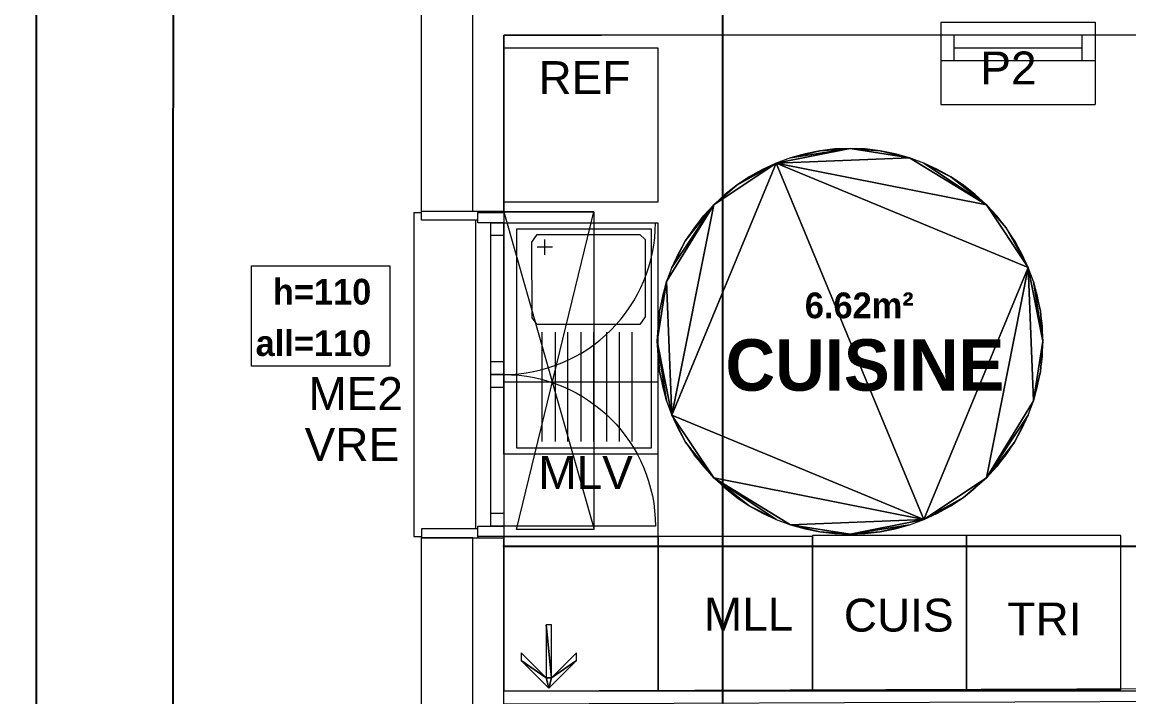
# Model space of a CAD drawing. Header units: metres. Extents: x -12536 to 12621, y -17191 to 9596.
# Drawn here: x -10563.6 to -10133.2, y -1907.6 to -1645.3 of the extents above; entities that cross this region are included whole.
import ezdxf
from ezdxf.enums import TextEntityAlignment as Align
from ezdxf.lldxf.tags import DXFTag

# ---------------------------------------------------------------- set-up
doc = ezdxf.new("R2010")
doc.units = ezdxf.units.M
doc.header["$MEASUREMENT"] = 0
doc.header["$PDMODE"] = 2
doc.header["$PDSIZE"] = 0.25
for name, color, linetype in [('Calque commun', 7, 'Continuous'), ('Cotations', 7, 'Continuous'), ('Layer4', 7, 'Continuous'), ('Layer90', 7, 'Continuous'), ('Textes', 7, 'Continuous')]:
    doc.layers.add(name, color=color, linetype=linetype)
doc.styles.add('Arial', font='arial.ttf', dxfattribs={"height": 0.128})
doc.styles.add('Arial3', font='arial.ttf', dxfattribs={"height": 0.1})
doc.styles.add('Arial5', font='arial.ttf', dxfattribs={"height": 0.1})
doc.styles.add('Century Gothic', font='GOTHICB.TTF', dxfattribs={"height": 0.4})
doc.styles.add('Century Gothic2', font='GOTHICB.TTF', dxfattribs={"height": 0.313})
doc.styles.add('Century Gothic6', font='GOTHIC.TTF', dxfattribs={"height": 0.18})
tags = doc.linetypes.add('HIDDEN', pattern=[0.375, 0.25, -0.125]).pattern_tags.tags
tags[6:7] = [DXFTag(74, 4), DXFTag(75, 0), DXFTag(340, '0'), DXFTag(46, 1.0), DXFTag(50, 0.0), DXFTag(44, 0.0), DXFTag(45, 0.0)]
tags[4:5] = [DXFTag(74, 4), DXFTag(75, 0), DXFTag(340, '0'), DXFTag(46, 1.0), DXFTag(50, 0.0), DXFTag(44, 0.0), DXFTag(45, 0.0)]
tags = doc.linetypes.add('HIDDEN2', pattern=[0.1875, 0.125, -0.0625]).pattern_tags.tags
tags[6:7] = [DXFTag(74, 4), DXFTag(75, 0), DXFTag(340, '0'), DXFTag(46, 1.0), DXFTag(50, 0.0), DXFTag(44, 0.0), DXFTag(45, 0.0)]
tags[4:5] = [DXFTag(74, 4), DXFTag(75, 0), DXFTag(340, '0'), DXFTag(46, 1.0), DXFTag(50, 0.0), DXFTag(44, 0.0), DXFTag(45, 0.0)]
tags = doc.linetypes.add('HIDDENX2', pattern=[0.75, 0.5, -0.25]).pattern_tags.tags
tags[6:7] = [DXFTag(74, 4), DXFTag(75, 0), DXFTag(340, '0'), DXFTag(46, 1.0), DXFTag(50, 0.0), DXFTag(44, 0.0), DXFTag(45, 0.0)]
tags[4:5] = [DXFTag(74, 4), DXFTag(75, 0), DXFTag(340, '0'), DXFTag(46, 1.0), DXFTag(50, 0.0), DXFTag(44, 0.0), DXFTag(45, 0.0)]
doc.dimstyles.new('DIM18', dxfattribs={"dimtxt": 0.1, "dimasz": 0.025, "dimexe": 0.1, "dimexo": 0, "dimgap": 5e-05, "dimtad": 1, "dimzin": 1, "dimdsep": 46, "dimtxsty": 'Arial3', "dimblk": 'ORIGIN', "dimcen": 0.09, "dimdle": 0.1, "dimadec": 0, "dimazin": 0, "dimtfac": 1, "dimtdec": 4, "dimtix": 1, "dimtofl": 0, "dimtmove": 0, "dimatfit": 3, "dimfxl": 0.1, "dimfxlon": 1, "dimfrac": 2, "dimtolj": 1, "dimtzin": 0, "dimarcsym": 2})
doc.dimstyles.new('DIM19', dxfattribs={"dimtxt": 0.1, "dimasz": 0.025, "dimexe": 0.1, "dimexo": 0, "dimgap": 5e-05, "dimtad": 1, "dimzin": 1, "dimdsep": 46, "dimtxsty": 'Arial5', "dimblk": 'ORIGIN', "dimcen": 0.09, "dimdle": 0.1, "dimadec": 0, "dimazin": 0, "dimtfac": 1, "dimtdec": 4, "dimtix": 1, "dimtofl": 0, "dimtmove": 0, "dimatfit": 3, "dimfxl": 0.1, "dimfxlon": 1, "dimfrac": 2, "dimtolj": 1, "dimtzin": 0, "dimarcsym": 2})
doc.dimstyles.new('DIM7', dxfattribs={"dimtxt": 0.18, "dimasz": 0.035, "dimexe": 0.05, "dimexo": 0, "dimgap": 0.05, "dimtad": 1, "dimzin": 1, "dimdsep": 46, "dimtxsty": 'Century Gothic6', "dimblk": 'ORIGIN', "dimcen": 0.09, "dimdle": 0.05, "dimadec": 0, "dimazin": 0, "dimtfac": 1, "dimtdec": 4, "dimtix": 1, "dimtofl": 0, "dimtmove": 0, "dimatfit": 3, "dimfxl": 0.05, "dimfxlon": 1, "dimfrac": 2, "dimtolj": 1, "dimtzin": 0, "dimarcsym": 2})

# ---------------------------------------------------------------- blocks, each defined once
blk = doc.blocks.new('cuis60')
at = {"layer": 'Calque commun', "color": 0, "linetype": 'ByBlock', "lineweight": -2}
mesh = blk.add_polyface(dxfattribs=at)
corners = [(0.6, 0.6), (0, 0.6), (0, 0), (0.6, 0)]
mesh.append_faces([[corners[k] for k in face] for face in [(0, 1, 2, 3)]], dxfattribs={"color": 0})
blk = doc.blocks.new('Block33759')
at = {"layer": 'Calque commun', "color": 7, "linetype": 'Continuous', "lineweight": 20}
for p, q in [((-10.9588, -13.2057), (-10.9588, -11.6607)), ((-10.9588, -16.7407), (-10.9588, -14.4756))]:
    blk.add_line(p, q, dxfattribs=at)
at = {"layer": 'Calque commun', "color": 7, "linetype": 'Continuous', "lineweight": 5}
for p, q in [((-10.7588, -13.2057), (-10.7588, -11.6607)), ((-10.6388, -13.2057), (-10.6388, -12.5207)), ((-10.7588, -16.5407), (-10.7588, -14.4756)), ((-10.6388, -16.4206), (-10.6388, -14.4756))]:
    blk.add_line(p, q, dxfattribs=at)
blk = doc.blocks.new('@PRES_1_$$_1-14')
at = {"layer": 'Calque commun', "color": 5, "linetype": 'Continuous', "lineweight": 5}
for p, q in [((0, 0.32), (0.6, 0.32)), ((0.6, 0.15), (0, 0.15)), ((0.05, 0.05), (0.05, 0.15)), ((0.55, 0.15), (0.55, 0.05)), ((0.05, 0.1), (0.55, 0.1)), ((0.6, 0.05), (0, 0.05)), ((0, 0), (0.6, 0))]:
    blk.add_line(p, q, dxfattribs=at)
blk = doc.blocks.new('@PRES_1_$$_1-15')
at = {"layer": 'Calque commun', "color": 0, "linetype": 'ByBlock', "lineweight": -2}
blk.add_line((0, 0), (0, 0.32), dxfattribs=at)
blk = doc.blocks.new('@PRES_1_$$_1-16')
at = {"layer": 'Calque commun', "color": 0, "linetype": 'ByBlock', "lineweight": -2}
blk.add_line((0, 0), (0, 0.32), dxfattribs=at)
blk = doc.blocks.new('INTER_2D_COMB6')
at = {"layer": 'Layer4', "color": 0, "linetype": 'ByBlock', "lineweight": -2}
blk.add_blockref('@PRES_1_$$_1-14', (0, 0), dxfattribs=at)
at = {"layer": 'Layer4', "color": 7, "linetype": 'Continuous', "lineweight": 5}
blk.add_blockref('@PRES_1_$$_1-15', (0, 0), dxfattribs=at)
at = {"layer": 'Layer4', "color": 7, "linetype": 'Continuous', "lineweight": 5, "extrusion": (0, 0, -1), "xscale": -1, "yscale": -1, "zscale": -1, "rotation": 180}
blk.add_blockref('@PRES_1_$$_1-16', (-0.6, 0), dxfattribs=at)
blk = doc.blocks.new('PLACED_COMB6')
at = {"layer": 'Layer4', "color": 0, "linetype": 'ByBlock', "lineweight": -2}
blk.add_blockref('INTER_2D_COMB6', (0, 0), dxfattribs=at)
blk = doc.blocks.new('_15-2')
at = {"layer": 'Layer90', "color": 6, "linetype": 'Continuous', "lineweight": 5}
for p, q in [((0.9, 0.6), (0, 0.6)), ((0, 0.6), (0, 0)), ((0.9, 0), (0.9, 0.6)), ((0.025, 0.025), (0.025, 0.55)), ((0.025, 0.55), (0.875, 0.55)), ((0.875, 0.55), (0.875, 0.025)), ((0.075, 0.49), (0.045, 0.47)), ((0.37, 0.4888), (0.075, 0.49)), ((0.395, 0.47), (0.37, 0.4888)), ((0.045, 0.47), (0.045, 0.07)), ((0.125, 0.4398), (0.065, 0.44)), ((0.095, 0.4099), (0.095, 0.4699)), ((0.395, 0.07), (0.395, 0.47)), ((0.85, 0.45), (0.425, 0.45)), ((0.425, 0.4), (0.85, 0.4)), ((0.85, 0.35), (0.425, 0.35)), ((0.425, 0.3), (0.85, 0.3)), ((0.85, 0.25), (0.425, 0.25)), ((0.425, 0.2), (0.85, 0.2)), ((0.85, 0.15), (0.425, 0.15)), ((0.85, 0.1), (0.425, 0.1)), ((0.045, 0.07), (0.065, 0.05)), ((0.045, 0.07), (0.065, 0.05)), ((0.065, 0.05), (0.365, 0.05)), ((0.365, 0.05), (0.395, 0.07)), ((0, 0), (0.9, 0)), ((0.875, 0.025), (0.025, 0.025))]:
    blk.add_line(p, q, dxfattribs=at)
blk = doc.blocks.new('_ORIGIN')
at = {"color": 0, "linetype": 'ByBlock', "lineweight": -2}
blk.add_line((0, 0), (-1, 0), dxfattribs=at)
blk.add_circle((0, 0), 0.5, dxfattribs=at)
blk = doc.blocks.new('*D1445')
at = {"layer": 'Calque commun', "color": 0, "linetype": 'ByBlock', "lineweight": -2, "transparency": 16777216}
for p, q in [((-10291.11, -1444.35), (-10291.16, -1444.35)), ((-10291.11, -1444.35), (-10291.11, -1444.38)), ((-10291.11, -1645.31), (-10291.11, -1444.38)), ((-10291.11, -1645.35), (-10291.16, -1645.35))]:
    blk.add_line(p, q, dxfattribs=at)
at = {"layer": 'Calque commun', "color": 0, "linetype": 'Continuous', "lineweight": -2, "transparency": 16777216}
blk.add_line((-10291.11, -1444.31), (-10291.11, -1444.28), dxfattribs=at)
at = {"layer": 'Defpoints', "color": 0, "linetype": 'Continuous', "transparency": 16777216}
for p in [(-10291.11, -1444.35), (-10291.11, -1444.35), (-10291.11, -1645.35)]:
    blk.add_point(p, dxfattribs=at)
at = {"layer": 'Calque commun', "color": 0, "linetype": 'Continuous', "lineweight": -2, "transparency": 16777216, "xscale": 0.03500000014901161, "yscale": 0.03500000014901161, "zscale": 0.03500000014901161, "rotation": 270}
for p in [(-10291.11, -1444.35), (-10291.11, -1645.35)]:
    blk.add_blockref('_ORIGIN', p, dxfattribs=at)
at = {"layer": 'Calque commun', "color": 0, "linetype": 'Continuous', "lineweight": 5, "transparency": 16777216, "insert": (-10291.16, -1544.85), "char_height": 0.18, "attachment_point": 8, "rotation": 90, "line_spacing_factor": 0.773441, "style": 'Century Gothic6'}
blk.add_mtext('\\A1;201.00', dxfattribs=at)
blk = doc.blocks.new('*D1446')
at = {"layer": 'Calque commun', "color": 0, "linetype": 'ByBlock', "lineweight": -2, "transparency": 16777216}
for p, q in [((-10291.11, -1645.35), (-10291.16, -1645.35)), ((-10291.11, -1645.35), (-10291.11, -1645.38)), ((-10291.11, -1650.31), (-10291.11, -1645.38)), ((-10291.11, -1650.35), (-10291.16, -1650.35))]:
    blk.add_line(p, q, dxfattribs=at)
at = {"layer": 'Calque commun', "color": 0, "linetype": 'Continuous', "lineweight": -2, "transparency": 16777216}
blk.add_line((-10291.11, -1645.31), (-10291.11, -1645.28), dxfattribs=at)
at = {"layer": 'Defpoints', "color": 0, "linetype": 'Continuous', "transparency": 16777216}
for p in [(-10291.11, -1645.35), (-10291.11, -1645.35), (-10291.11, -1650.35)]:
    blk.add_point(p, dxfattribs=at)
at = {"layer": 'Calque commun', "color": 0, "linetype": 'Continuous', "lineweight": -2, "transparency": 16777216, "xscale": 0.03500000014901161, "yscale": 0.03500000014901161, "zscale": 0.03500000014901161, "rotation": 270}
for p in [(-10291.11, -1645.35), (-10291.11, -1650.35)]:
    blk.add_blockref('_ORIGIN', p, dxfattribs=at)
at = {"layer": 'Calque commun', "color": 0, "linetype": 'Continuous', "lineweight": 5, "transparency": 16777216, "insert": (-10291.16, -1647.85), "char_height": 0.18, "attachment_point": 8, "rotation": 90, "line_spacing_factor": 0.773441, "style": 'Century Gothic6'}
blk.add_mtext('\\A1;5.00', dxfattribs=at)
blk = doc.blocks.new('*D1447')
at = {"layer": 'Calque commun', "color": 0, "linetype": 'ByBlock', "lineweight": -2, "transparency": 16777216}
for p, q in [((-10291.11, -1650.35), (-10291.16, -1650.35)), ((-10291.11, -1650.35), (-10291.11, -1650.38)), ((-10291.11, -1904.98), (-10291.11, -1650.38)), ((-10291.11, -1905.02), (-10291.16, -1905.02))]:
    blk.add_line(p, q, dxfattribs=at)
at = {"layer": 'Calque commun', "color": 0, "linetype": 'Continuous', "lineweight": -2, "transparency": 16777216}
blk.add_line((-10291.11, -1650.31), (-10291.11, -1650.28), dxfattribs=at)
at = {"layer": 'Defpoints', "color": 0, "linetype": 'Continuous', "transparency": 16777216}
for p in [(-10291.11, -1650.35), (-10291.11, -1650.35), (-10291.11, -1905.02)]:
    blk.add_point(p, dxfattribs=at)
at = {"layer": 'Calque commun', "color": 0, "linetype": 'Continuous', "lineweight": -2, "transparency": 16777216, "xscale": 0.03500000014901161, "yscale": 0.03500000014901161, "zscale": 0.03500000014901161, "rotation": 270}
for p in [(-10291.11, -1650.35), (-10291.11, -1905.02)]:
    blk.add_blockref('_ORIGIN', p, dxfattribs=at)
at = {"layer": 'Calque commun', "color": 0, "linetype": 'Continuous', "lineweight": 5, "transparency": 16777216, "insert": (-10291.16, -1777.68), "char_height": 0.18, "attachment_point": 8, "rotation": 90, "line_spacing_factor": 0.773441, "style": 'Century Gothic6'}
blk.add_mtext('\\A1;254.67', dxfattribs=at)
blk = doc.blocks.new('*D1448')
at = {"layer": 'Calque commun', "color": 0, "linetype": 'ByBlock', "lineweight": -2, "transparency": 16777216}
for p, q in [((-10291.11, -1905.02), (-10291.16, -1905.02)), ((-10291.11, -1905.02), (-10291.11, -1905.05)), ((-10291.11, -1909.98), (-10291.11, -1905.05)), ((-10291.11, -1910.02), (-10291.16, -1910.02))]:
    blk.add_line(p, q, dxfattribs=at)
at = {"layer": 'Calque commun', "color": 0, "linetype": 'Continuous', "lineweight": -2, "transparency": 16777216}
blk.add_line((-10291.11, -1904.98), (-10291.11, -1904.95), dxfattribs=at)
at = {"layer": 'Defpoints', "color": 0, "linetype": 'Continuous', "transparency": 16777216}
for p in [(-10291.11, -1905.02), (-10291.11, -1905.02), (-10291.11, -1910.02)]:
    blk.add_point(p, dxfattribs=at)
at = {"layer": 'Calque commun', "color": 0, "linetype": 'Continuous', "lineweight": -2, "transparency": 16777216, "xscale": 0.03500000014901161, "yscale": 0.03500000014901161, "zscale": 0.03500000014901161, "rotation": 270}
for p in [(-10291.11, -1905.02), (-10291.11, -1910.02)]:
    blk.add_blockref('_ORIGIN', p, dxfattribs=at)
at = {"layer": 'Calque commun', "color": 0, "linetype": 'Continuous', "lineweight": 5, "transparency": 16777216, "insert": (-10291.16, -1907.52), "char_height": 0.18, "attachment_point": 8, "rotation": 90, "line_spacing_factor": 0.773441, "style": 'Century Gothic6'}
blk.add_mtext('\\A1;5.00', dxfattribs=at)
blk = doc.blocks.new('*D1454')
at = {"layer": 'Calque commun', "color": 0, "linetype": 'ByBlock', "lineweight": -2, "transparency": 16777216}
for p, q in [((-10376.32, -1849.12), (-10376.32, -1849.02)), ((-10376.28, -1849.07), (-10111.35, -1849.07)), ((-10111.32, -1849.07), (-10111.35, -1849.07)), ((-10111.32, -1849.12), (-10111.32, -1849.02))]:
    blk.add_line(p, q, dxfattribs=at)
at = {"layer": 'Calque commun', "color": 0, "linetype": 'Continuous', "lineweight": -2, "transparency": 16777216}
blk.add_line((-10111.28, -1849.07), (-10111.25, -1849.07), dxfattribs=at)
at = {"layer": 'Defpoints', "color": 0, "linetype": 'Continuous', "transparency": 16777216}
for p in [(-10111.32, -1849.07), (-10111.32, -1859.17), (-10376.32, -1860.17)]:
    blk.add_point(p, dxfattribs=at)
at = {"layer": 'Calque commun', "color": 0, "linetype": 'Continuous', "lineweight": -2, "transparency": 16777216, "xscale": 0.03500000014901161, "yscale": 0.03500000014901161, "zscale": 0.03500000014901161, "rotation": 180}
for p in [(-10376.32, -1849.07), (-10111.32, -1849.07)]:
    blk.add_blockref('_ORIGIN', p, dxfattribs=at)
at = {"layer": 'Calque commun', "color": 0, "linetype": 'Continuous', "lineweight": 5, "transparency": 16777216, "insert": (-10243.82, -1849.02), "char_height": 0.18, "attachment_point": 8, "line_spacing_factor": 0.773441, "style": 'Century Gothic6'}
blk.add_mtext('\\A1;265.00', dxfattribs=at)
blk = doc.blocks.new('*D1463')
at = {"layer": 'Calque commun', "color": 0, "linetype": 'ByBlock', "lineweight": -2, "transparency": 16777216}
for p, q in [((-10504.77, -1842.34), (-10504.87, -1842.34)), ((-10504.82, -1842.34), (-10504.82, -1842.38)), ((-10504.82, -2072.31), (-10504.82, -1842.38)), ((-10504.77, -2072.34), (-10504.87, -2072.34))]:
    blk.add_line(p, q, dxfattribs=at)
at = {"layer": 'Calque commun', "color": 0, "linetype": 'Continuous', "lineweight": -2, "transparency": 16777216}
blk.add_line((-10504.82, -1842.31), (-10504.82, -1842.27), dxfattribs=at)
at = {"layer": 'Defpoints', "color": 0, "linetype": 'Continuous', "transparency": 16777216}
for p in [(-10504.82, -1842.34), (-10433.54, -1842.34), (-10433.54, -2072.34)]:
    blk.add_point(p, dxfattribs=at)
at = {"layer": 'Calque commun', "color": 0, "linetype": 'Continuous', "lineweight": -2, "transparency": 16777216, "xscale": 0.03500000014901161, "yscale": 0.03500000014901161, "zscale": 0.03500000014901161, "rotation": 270}
for p in [(-10504.82, -1842.34), (-10504.82, -2072.34)]:
    blk.add_blockref('_ORIGIN', p, dxfattribs=at)
at = {"layer": 'Calque commun', "color": 0, "linetype": 'Continuous', "lineweight": 5, "transparency": 16777216, "insert": (-10504.87, -1957.34), "char_height": 0.18, "attachment_point": 8, "rotation": 90, "line_spacing_factor": 0.773441, "style": 'Century Gothic6'}
blk.add_mtext('\\A1;230.00', dxfattribs=at)
blk = doc.blocks.new('*D1491')
at = {"layer": 'Calque commun', "color": 0, "linetype": 'ByBlock', "lineweight": -2, "transparency": 16777216}
for p, q in [((-10504.71, -1722.34), (-10504.91, -1722.34)), ((-10504.82, -1842.31), (-10504.81, -1722.36)), ((-10504.81, -1722.34), (-10504.81, -1722.36)), ((-10504.72, -1842.34), (-10504.92, -1842.34))]:
    blk.add_line(p, q, dxfattribs=at)
at = {"layer": 'Calque commun', "color": 0, "linetype": 'Continuous', "lineweight": -2, "transparency": 16777216}
blk.add_line((-10504.81, -1722.31), (-10504.81, -1722.29), dxfattribs=at)
at = {"layer": 'Defpoints', "color": 0, "linetype": 'Continuous', "transparency": 16777216}
for p in [(-10504.81, -1722.34), (-10433.53, -1722.34), (-10433.54, -1842.34)]:
    blk.add_point(p, dxfattribs=at)
at = {"layer": 'Calque commun', "color": 0, "linetype": 'Continuous', "lineweight": -2, "transparency": 16777216, "xscale": 0.02500000037252903, "yscale": 0.02500000037252903, "zscale": 0.02500000037252903, "rotation": 269.9955831506638}
for p in [(-10504.81, -1722.34), (-10504.82, -1842.34)]:
    blk.add_blockref('_ORIGIN', p, dxfattribs=at)
at = {"layer": 'Calque commun', "color": 0, "linetype": 'Continuous', "lineweight": 5, "transparency": 16777216, "insert": (-10504.81, -1782.34), "char_height": 0.1, "attachment_point": 8, "rotation": 89.9956, "line_spacing_factor": 0.773441, "style": 'Arial3'}
blk.add_mtext('\\A1;120.00', dxfattribs=at)
blk = doc.blocks.new('*D1492')
at = {"layer": 'Calque commun', "color": 0, "linetype": 'Continuous', "lineweight": -2, "transparency": 16777216}
blk.add_line((-10504.78, -1562.32), (-10504.78, -1562.3), dxfattribs=at)
at = {"layer": 'Calque commun', "color": 0, "linetype": 'ByBlock', "lineweight": -2, "transparency": 16777216}
for p, q in [((-10504.68, -1562.35), (-10504.88, -1562.35)), ((-10504.81, -1722.32), (-10504.78, -1562.37)), ((-10504.78, -1562.35), (-10504.78, -1562.37)), ((-10504.71, -1722.34), (-10504.91, -1722.34))]:
    blk.add_line(p, q, dxfattribs=at)
at = {"layer": 'Defpoints', "color": 0, "linetype": 'Continuous', "transparency": 16777216}
for p in [(-10504.78, -1562.35), (-10433.5, -1562.36), (-10433.53, -1722.36)]:
    blk.add_point(p, dxfattribs=at)
at = {"layer": 'Calque commun', "color": 0, "linetype": 'Continuous', "lineweight": -2, "transparency": 16777216, "xscale": 0.02500000037252903, "yscale": 0.02500000037252903, "zscale": 0.02500000037252903, "rotation": 269.9900278074122}
for p in [(-10504.78, -1562.35), (-10504.81, -1722.34)]:
    blk.add_blockref('_ORIGIN', p, dxfattribs=at)
at = {"layer": 'Calque commun', "color": 0, "linetype": 'Continuous', "lineweight": 5, "transparency": 16777216, "insert": (-10504.79, -1642.35), "char_height": 0.1, "attachment_point": 8, "rotation": 89.99, "line_spacing_factor": 0.773441, "style": 'Arial5'}
blk.add_mtext('\\A1;160.00', dxfattribs=at)
blk = doc.blocks.new('*D1765')
at = {"layer": 'Calque commun', "color": 0, "linetype": 'ByBlock', "lineweight": -2, "transparency": 16777216}
for p, q in [((-10557.92, -1412.35), (-10558.02, -1412.35)), ((-10557.97, -1412.35), (-10557.97, -1412.38)), ((-10557.97, -2072.31), (-10557.97, -1412.38)), ((-10557.92, -2072.34), (-10558.02, -2072.34))]:
    blk.add_line(p, q, dxfattribs=at)
at = {"layer": 'Calque commun', "color": 0, "linetype": 'Continuous', "lineweight": -2, "transparency": 16777216}
blk.add_line((-10557.97, -1412.31), (-10557.97, -1412.28), dxfattribs=at)
at = {"layer": 'Defpoints', "color": 0, "linetype": 'Continuous', "transparency": 16777216}
for p in [(-10557.97, -1412.35), (-10504.82, -1412.35), (-10504.82, -2072.34)]:
    blk.add_point(p, dxfattribs=at)
at = {"layer": 'Calque commun', "color": 0, "linetype": 'Continuous', "lineweight": -2, "transparency": 16777216, "xscale": 0.03500000014901161, "yscale": 0.03500000014901161, "zscale": 0.03500000014901161, "rotation": 270}
for p in [(-10557.97, -1412.35), (-10557.97, -2072.34)]:
    blk.add_blockref('_ORIGIN', p, dxfattribs=at)
at = {"layer": 'Calque commun', "color": 0, "linetype": 'Continuous', "lineweight": 5, "transparency": 16777216, "insert": (-10558.02, -1742.34), "char_height": 0.18, "attachment_point": 8, "rotation": 90, "line_spacing_factor": 0.773441, "style": 'Century Gothic6'}
blk.add_mtext('\\A1;660.00', dxfattribs=at)
blk = doc.blocks.new('*D1819')
at = {"layer": 'Calque commun', "color": 0, "linetype": 'ByBlock', "lineweight": -2, "transparency": 16777216}
for p, q in [((-9941.67, -1674.18), (-9941.77, -1674.18)), ((-9941.72, -1674.18), (-9941.72, -1674.22)), ((-9941.72, -2040.15), (-9941.72, -1674.22)), ((-9941.77, -2040.18), (-9941.67, -2040.18))]:
    blk.add_line(p, q, dxfattribs=at)
at = {"layer": 'Calque commun', "color": 0, "linetype": 'Continuous', "lineweight": -2, "transparency": 16777216}
blk.add_line((-9941.72, -1674.15), (-9941.72, -1674.11), dxfattribs=at)
at = {"layer": 'Defpoints', "color": 0, "linetype": 'Continuous', "transparency": 16777216}
for p in [(-9941.72, -1674.18), (-9921.36, -1674.18), (-10249.83, -2040.18)]:
    blk.add_point(p, dxfattribs=at)
at = {"layer": 'Calque commun', "color": 0, "linetype": 'Continuous', "lineweight": -2, "transparency": 16777216, "xscale": 0.03500000014901161, "yscale": 0.03500000014901161, "zscale": 0.03500000014901161, "rotation": 270}
for p in [(-9941.72, -1674.18), (-9941.72, -2040.18)]:
    blk.add_blockref('_ORIGIN', p, dxfattribs=at)
at = {"layer": 'Calque commun', "color": 0, "linetype": 'Continuous', "lineweight": 5, "transparency": 16777216, "insert": (-9941.77, -1857.18), "char_height": 0.18, "attachment_point": 8, "rotation": 90, "line_spacing_factor": 0.773441, "style": 'Century Gothic6'}
blk.add_mtext('\\A1;366.00', dxfattribs=at)
blk = doc.blocks.new('@PRES_1_$$_1-68')
at = {"layer": 'Calque commun', "color": 5, "linetype": 'HIDDENX2', "lineweight": 5}
for p, q in [((0.01, 0.32), (0.01, 0.91)), ((1.19, 0.91), (1.19, 0.32))]:
    blk.add_line(p, q, dxfattribs=at)
at = {"layer": 'Calque commun', "color": 6, "linetype": 'Continuous', "lineweight": 5}
for p, q in [((-0.035, 0.32), (-0.03, 0.32)), ((-0.03, 0.22), (-0.03, 0.32)), ((1.23, 0.32), (1.23, 0.22)), ((1.23, 0.32), (1.235, 0.32))]:
    blk.add_line(p, q, dxfattribs=at)
at = {"layer": 'Calque commun', "color": 5, "linetype": 'Continuous', "lineweight": 5}
for p, q in [((-0.03, 0.32), (0.01, 0.32)), ((0.01, 0.32), (0.01, 0.22)), ((0.01, 0.32), (0.6, 0.32)), ((0.01, 0.27), (0.01, 0.32)), ((0.06, 0.32), (0.06, 0.27)), ((0.55, 0.32), (0.55, 0.27)), ((0.6, 0.32), (0.6, 0.27)), ((0.6, 0.32), (1.19, 0.32)), ((0.6, 0.27), (0.6, 0.32)), ((0.65, 0.32), (0.65, 0.27)), ((1.14, 0.32), (1.14, 0.27)), ((1.19, 0.22), (1.19, 0.32)), ((1.19, 0.32), (1.23, 0.32)), ((1.19, 0.32), (1.19, 0.27)), ((0.6, 0.27), (0.01, 0.27)), ((1.19, 0.27), (0.6, 0.27)), ((0.01, 0.22), (0, 0.22)), ((1.2, 0.22), (1.19, 0.22)), ((0, 0.21), (1.2, 0.21))]:
    blk.add_line(p, q, dxfattribs=at)
at = {"layer": 'Calque commun', "color": 7, "linetype": 'Continuous', "lineweight": 5}
for p, q in [((-0.035, 0.22), (-0.03, 0.22)), ((0, 0.22), (-0.03, 0.22)), ((0, 0.22), (0, 0)), ((1.2, 0.22), (1.2, 0)), ((1.23, 0.22), (1.2, 0.22)), ((1.23, 0.22), (1.235, 0.22)), ((0, 0), (-0.035, 0)), ((1.2, 0), (1.235, 0))]:
    blk.add_line(p, q, dxfattribs=at)
at = {"layer": 'Calque commun', "color": 14, "linetype": 'Continuous', "lineweight": 5}
for p, q in [((-0.03, -0.03), (-0.03, 0)), ((1.23, -0.03), (1.23, 0)), ((-0.03, -0.03), (1.23, -0.03))]:
    blk.add_line(p, q, dxfattribs=at)
at = {"layer": 'Calque commun', "color": 5, "linetype": 'HIDDENX2', "lineweight": 5, "flags": 128}
for points in [[(0.6, 0.32, 0.414214), (0.01, 0.91)], [(0.6, 0.32, -0.414213), (1.19, 0.91)]]:
    blk.add_lwpolyline(points, format="xyb", dxfattribs=at)
blk = doc.blocks.new('@PRES_1_$$_1-69')
at = {"layer": 'Calque commun', "color": 0, "linetype": 'ByBlock', "lineweight": -2}
blk.add_line((0, 0), (0, 0.32), dxfattribs=at)
blk = doc.blocks.new('@PRES_1_$$_1-70')
at = {"layer": 'Calque commun', "color": 0, "linetype": 'ByBlock', "lineweight": -2}
blk.add_line((0, 0), (0, 0.32), dxfattribs=at)
blk = doc.blocks.new('INTER_2D_COMB24')
at = {"layer": 'Calque commun', "color": 0, "linetype": 'ByBlock', "lineweight": -2}
blk.add_blockref('@PRES_1_$$_1-68', (0, 0), dxfattribs=at)
at = {"layer": 'Calque commun', "color": 7, "linetype": 'Continuous', "lineweight": 5}
blk.add_blockref('@PRES_1_$$_1-69', (-0.035, 0), dxfattribs=at)
at = {"layer": 'Calque commun', "color": 7, "linetype": 'Continuous', "lineweight": 5, "extrusion": (0, 0, -1), "xscale": -1, "yscale": -1, "zscale": -1, "rotation": 180}
blk.add_blockref('@PRES_1_$$_1-70', (-1.235, 0), dxfattribs=at)
blk = doc.blocks.new('PLACED_COMB24')
at = {"layer": 'Calque commun', "color": 0, "linetype": 'ByBlock', "lineweight": -2}
blk.add_blockref('INTER_2D_COMB24', (0, 0), dxfattribs=at)
blk = doc.blocks.new('fleche01')
at = {"layer": 'Calque commun', "color": 6, "linetype": 'Continuous', "lineweight": 20}
mesh = blk.add_polyface(dxfattribs=at)
corners = [(1.283, 1), (0.383, 0.1), (1, 1), (1, -1), (0, 0), (0.383, -0.1), (2.3, 0.1), (2.3, -0.1), (1.283, -1)]
mesh.append_faces([[corners[k] for k in face] for face in [(4, 1, 5)]], dxfattribs={"vtx0": -1, "vtx1": -1, "vtx2": -1, "color": 6})
mesh.append_faces([[corners[k] for k in face] for face in [(0, 1, 2)]], dxfattribs={"vtx1": -1, "color": 6})
mesh.append_faces([[corners[k] for k in face] for face in [(3, 4, 5), (4, 2, 1), (7, 5, 1)]], dxfattribs={"vtx1": -1, "vtx2": -1, "color": 6})
mesh.append_faces([[corners[k] for k in face] for face in [(1, 6, 7), (5, 8, 3)]], dxfattribs={"vtx2": -1, "color": 6})

msp = doc.modelspace()

# ---------------------------------------------------------------- linework, layer by layer
at = {"layer": 'Calque commun', "color": 12, "linetype": 'Continuous', "lineweight": 20}
for p, q in [((-10388.317, -1718.844), (-10388.255, -1562.349)), ((-10408.317, -1718.844), (-10388.317, -1718.844)), ((-10388.317, -1845.844), (-10408.317, -1845.844)), ((-10388.292, -2052.345), (-10388.317, -1845.844))]:
    msp.add_line(p, q, dxfattribs=at)
at = {"layer": 'Calque commun', "color": 15, "linetype": 'Continuous', "lineweight": 20}
for p, q in [((-10206.316, -1650.346), (-10376.316, -1650.346)), ((-10376.297, -1905.344), (-10111.315, -1905.344)), ((-10376.297, -1910.344), (-10376.297, -1905.344))]:
    msp.add_line(p, q, dxfattribs=at)
at = {"layer": 'Calque commun', "color": 7, "linetype": 'Continuous', "lineweight": 5}
msp.add_line((-10376.316, -1650.346), (-10338.317, -1650.346), dxfattribs=at)
at = {"layer": 'Calque commun', "color": 21, "linetype": 'HIDDEN2', "lineweight": 5, "flags": 128}
msp.add_lwpolyline([(-10376.316, -1719.093), (-10341.317, -1719.093), (-10341.317, -1842.593), (-10371.317, -1842.593), (-10341.317, -1719.093), (-10376.317, -1719.093), (-10341.317, -1842.09)], dxfattribs=at)

# ---------------------------------------------------------------- block references
at = {"layer": 'Calque commun', "color": 0, "linetype": 'ByBlock', "lineweight": -2, "xscale": 100, "yscale": 100, "zscale": 100}
msp.add_blockref('Block33759', (-9312.433, -398.28), dxfattribs=at)
at = {"layer": 'Calque commun', "color": 0, "linetype": 'ByBlock', "lineweight": -2, "extrusion": (0, 0, -1)}
for name, p, xscale, yscale, zscale, rotation in [('PLACED_COMB6', (10206.316, -1645.346), 100, 100, 100, 180), ('_15-2', (10316.316, -1723.345), 100, 100, 100, 270), ('fleche01', (10358.761, -1904.299), -10.73741838335991, -10.73741838335991, -10.73741838335991, 270)]:
    msp.add_blockref(name, p, dxfattribs=dict(at, xscale=xscale, yscale=yscale, zscale=zscale, rotation=rotation))
at = {"layer": 'Calque commun', "color": 7, "linetype": 'HIDDEN', "lineweight": 5, "extrusion": (0, 0, -1), "xscale": -100, "yscale": -100, "zscale": -100}
msp.add_blockref('cuis60', (10376.316, -1655.346), dxfattribs=at)
at = {"layer": 'Calque commun', "color": 7, "linetype": 'HIDDEN', "lineweight": 5, "xscale": 100, "yscale": 100, "zscale": 100}
for p in [(-10376.291, -1845.344), (-10376.291, -1905.344), (-10316.291, -1905.344), (-10256.291, -1904.882), (-10196.291, -1904.882)]:
    msp.add_blockref('cuis60', p, dxfattribs=at)
at = {"layer": 'Cotations', "color": 0, "linetype": 'ByBlock', "lineweight": -2, "xscale": 100, "yscale": 100, "zscale": 100, "rotation": 270}
msp.add_blockref('PLACED_COMB24', (-10408.317, -1722.345), dxfattribs=at)

# ---------------------------------------------------------------- texts
at = {"layer": 'Calque commun', "color": 9, "linetype": 'ByBlock', "lineweight": -2, "style": 'Century Gothic2'}
msp.add_text('6.62m²', height=10, dxfattribs=at).set_placement((-10259.225, -1750.458), align=Align.TOP_LEFT)
at = {"layer": 'Calque commun', "color": 5, "linetype": 'ByBlock', "lineweight": -2, "insert": (-10427.814, -1745.137), "char_height": 10, "attachment_point": 3, "line_spacing_factor": 1.2, "style": 'Century Gothic2'}
msp.add_mtext('h=110\\Pall=110', dxfattribs=at)
at = {"layer": 'Textes', "color": 5, "linetype": 'ByBlock', "lineweight": -2, "style": 'Arial'}
for s, p in [('P2', (-10190.964, -1656.771)), ('REF', (-10362.806, -1660.514)), ('VRE', (-10453.725, -1803.093)), ('MLV', (-10362.845, -1814.017)), ('MLL', (-10298.467, -1869.088)), ('CUIS', (-10244.053, -1869.467)), ('TRI', (-10180.43, -1870.965))]:
    msp.add_text(s, height=12.8, dxfattribs=at).set_placement(p, align=Align.TOP_LEFT)
at = {"layer": 'Textes', "color": 5, "linetype": 'ByBlock', "lineweight": -2, "style": 'Century Gothic'}
msp.add_text('CUISINE', height=20, dxfattribs=at).set_placement((-10181.616, -1788.628), align=Align.RIGHT)
at = {"layer": 'Textes', "color": 5, "linetype": 'ByBlock', "lineweight": -2, "style": 'Arial'}
msp.add_text('ME2', height=12.8, dxfattribs=at).set_placement((-10452.263, -1796.161))

# ---------------------------------------------------------------- dimensions: what is measured, and where the dimension line sits
at = {"layer": 'Calque commun', "color": 5, "linetype": 'Continuous', "lineweight": 5}
for p1, p2, distance, dimstyle, picture, middle in [((-10504.817, -2072.345), (-10504.817, -1412.345), 53.152, 'DIM7', '*D1765', (-10558.114, -1742.345)), ((-10291.106, -1645.346), (-10291.106, -1444.35), 0, 'DIM7', '*D1445', (-10291.25, -1544.848)), ((-10433.532, -1722.357), (-10433.504, -1562.359), 71.276, 'DIM19', '*D1492', (-10504.845, -1642.345)), ((-10291.106, -1650.346), (-10291.106, -1645.346), 0, 'DIM7', '*D1446', (-10291.25, -1647.846)), ((-10291.106, -1905.016), (-10291.106, -1650.346), 0, 'DIM7', '*D1447', (-10291.25, -1777.681)), ((-10433.541, -1842.345), (-10433.532, -1722.344), 71.276, 'DIM18', '*D1491', (-10504.864, -1782.339)), ((-10433.541, -2072.345), (-10433.541, -1842.345), 71.276, 'DIM7', '*D1463', (-10504.962, -1957.345)), ((-10291.106, -1910.017), (-10291.106, -1905.016), 0, 'DIM7', '*D1448', (-10291.25, -1907.516))]:
    dim = msp.add_aligned_dim(p1=p1, p2=p2, distance=distance, dimstyle=dimstyle, dxfattribs=at)
    dim.commit()
    dim.dimension.update_dxf_attribs({"geometry": picture, "text_midpoint": middle})
dim = msp.add_linear_dim(base=(-9941.718, -1674.181), p1=(-10249.825, -2040.181), p2=(-9921.362, -1674.181), angle=90, dimstyle='DIM7', dxfattribs=at)
dim.commit()
dim.dimension.update_dxf_attribs({"geometry": '*D1819', "text_midpoint": (-9941.862, -1857.181)})
dim = msp.add_linear_dim(base=(-10111.315, -1849.068), p1=(-10376.316, -1860.171), p2=(-10111.315, -1859.17), dimstyle='DIM7', dxfattribs=at)
dim.commit()
dim.dimension.update_dxf_attribs({"geometry": '*D1454', "text_midpoint": (-10243.816, -1848.924)})

# ---------------------------------------------------------------- meshes
at = {"layer": 'Calque commun', "color": 7, "linetype": 'Continuous', "lineweight": 5}
mesh = msp.add_polyface(dxfattribs=at)
corners = [(-6352.223, -1261.028), (-12352.223, -1261.028), (-12352.223, -5461.028), (-6352.223, -5461.028)]
mesh.append_faces([[corners[k] for k in face] for face in [(0, 1, 2, 3)]], dxfattribs={"color": 7})
at = {"layer": 'Calque commun', "color": 9, "linetype": 'HIDDEN2', "lineweight": 5}
mesh = msp.add_polyface(dxfattribs=at)
corners = [(-9540.318, -2040.344), (-9938.758, -2040.329), (-9938.758, -2010.343), (-10278.317, -2015.344), (-10376.316, -1910.344), (-10111.315, -1909.344), (-9921.362, -1444.348), (-9540.318, -1444.346), (-9921.362, -1671.806), (-9921.362, -1705.338), (-10111.315, -1562.347), (-10021.316, -1674.183), (-10346.395, -2040.337), (-10346.395, -2010.344), (-9978.317, -2010.343), (-10208.317, -2015.344), (-9926.362, -1705.338), (-10278.317, -2040.32), (-9926.362, -1674.181), (-9978.317, -2040.328), (-10208.317, -2040.32), (-10376.316, -2010.344), (-10376.316, -1976.343), (-10021.316, -1562.347)]
mesh.append_faces([[corners[k] for k in face] for face in [(3, 5, 15), (9, 2, 16)]], dxfattribs={"vtx0": -1, "vtx1": -1, "color": 9})
mesh.append_faces([[corners[k] for k in face] for face in [(9, 0, 2), (5, 14, 15), (5, 11, 16), (5, 16, 14), (3, 13, 22)]], dxfattribs={"vtx0": -1, "vtx1": -1, "vtx2": -1, "color": 9})
mesh.append_faces([[corners[k] for k in face] for face in [(3, 4, 5), (3, 12, 13), (16, 2, 14), (9, 7, 0), (3, 22, 4)]], dxfattribs={"vtx0": -1, "vtx2": -1, "color": 9})
mesh.append_faces([[corners[k] for k in face] for face in [(23, 11, 10)]], dxfattribs={"vtx1": -1, "color": 9})
mesh.append_faces([[corners[k] for k in face] for face in [(6, 7, 8), (5, 10, 11), (9, 8, 7), (14, 19, 15)]], dxfattribs={"vtx1": -1, "vtx2": -1, "color": 9})
mesh.append_faces([[corners[k] for k in face] for face in [(0, 1, 2), (3, 17, 12), (11, 18, 16), (19, 20, 15), (13, 21, 22)]], dxfattribs={"vtx2": -1, "color": 9})
at = {"layer": 'Calque commun', "color": 9, "linetype": 'Continuous', "lineweight": 5}
mesh = msp.add_polyface(dxfattribs=at)
corners = [(-10116.315, -1650.346), (-10376.316, -1650.346), (-10376.316, -1905.344), (-10116.315, -1904.344)]
mesh.append_faces([[corners[k] for k in face] for face in [(0, 1, 2, 3)]], dxfattribs={"color": 9})
at = {"layer": 'Calque commun', "color": 7, "linetype": 'Continuous', "lineweight": 5}
mesh = msp.add_polyface(dxfattribs=at)
corners = [(-10264.797, -1840.739), (-10294.653, -1822.443), (-10270.322, -1838.701), (-10188.587, -1822.443), (-10184.59, -1818.119), (-10177.672, -1808.598), (-10280.808, -1833.358), (-10270.321, -1700.119), (-10218.444, -1698.081), (-10241.62, -1694.41), (-10253.353, -1695.334), (-10259.129, -1696.483), (-10264.797, -1698.081), (-10316.62, -1769.41), (-10310.911, -1798.111), (-10312.949, -1746.234), (-10316.389, -1775.295), (-10315.697, -1781.143), (-10315.697, -1757.678), (-10314.548, -1751.902), (-10172.329, -1740.709), (-10174.795, -1735.361), (-10177.672, -1730.223), (-10212.919, -1838.701), (-10197.536, -1830.087), (-10166.62, -1769.41), (-10170.291, -1746.234), (-10166.851, -1763.526), (-10167.544, -1757.678), (-10280.808, -1705.462), (-10285.704, -1708.734), (-10218.444, -1840.739), (-10241.62, -1844.41), (-10247.505, -1694.641), (-10180.944, -1725.326), (-10188.587, -1716.377), (-10229.888, -1695.334), (-10235.736, -1694.641), (-10180.944, -1813.494), (-10192.912, -1826.441), (-10167.544, -1781.143), (-10170.291, -1792.587), (-10302.297, -1813.494), (-10298.651, -1818.119), (-10298.651, -1720.702), (-10302.297, -1725.326), (-10305.568, -1730.223), (-10314.548, -1786.919), (-10312.949, -1792.587), (-10310.911, -1740.709), (-10294.653, -1716.377), (-10202.433, -1705.462), (-10207.571, -1702.585), (-10212.919, -1700.119), (-10275.67, -1836.236), (-10229.888, -1843.487), (-10224.112, -1842.338), (-10253.353, -1843.487), (-10247.505, -1844.179), (-10192.912, -1712.38), (-10172.329, -1798.112), (-10290.329, -1712.38), (-10168.692, -1786.919), (-10275.67, -1702.585), (-10305.568, -1808.598), (-10184.59, -1720.702), (-10259.129, -1842.338), (-10197.536, -1708.734), (-10290.329, -1826.441), (-10308.446, -1803.46), (-10235.736, -1844.179), (-10285.704, -1830.087), (-10316.389, -1763.526), (-10166.851, -1775.295), (-10308.446, -1735.361), (-10202.433, -1833.358), (-10224.112, -1696.483), (-10207.571, -1836.236), (-10174.795, -1803.46), (-10168.692, -1751.902)]
mesh.append_faces([[corners[k] for k in face] for face in [(18, 15, 19), (5, 4, 38), (3, 24, 39), (50, 30, 61), (40, 41, 62), (55, 32, 70), (49, 46, 74), (60, 5, 78)]], dxfattribs={"vtx0": -1, "color": 7})
mesh.append_faces([[corners[k] for k in face] for face in [(0, 1, 2), (20, 25, 26), (7, 9, 12), (8, 35, 53), (34, 20, 22), (24, 23, 75), (44, 46, 50)]], dxfattribs={"vtx0": -1, "vtx1": -1, "color": 7})
mesh.append_faces([[corners[k] for k in face] for face in [(2, 1, 6), (7, 8, 9), (13, 14, 15), (3, 23, 24), (34, 35, 20), (7, 35, 8), (40, 25, 41), (49, 50, 46), (7, 23, 20), (7, 14, 23), (60, 3, 5), (64, 1, 14), (8, 36, 9), (1, 23, 14), (0, 32, 23), (50, 15, 14), (0, 23, 1), (7, 30, 50), (7, 20, 35), (3, 41, 20), (17, 48, 13), (10, 12, 9), (51, 53, 35), (0, 57, 32), (26, 25, 28), (20, 41, 25), (3, 20, 23), (55, 31, 32), (7, 50, 14), (18, 13, 15)]], dxfattribs={"vtx0": -1, "vtx1": -1, "vtx2": -1, "color": 7})
mesh.append_faces([[corners[k] for k in face] for face in [(7, 29, 30), (6, 1, 68)]], dxfattribs={"vtx0": -1, "vtx2": -1, "color": 7})
mesh.append_faces([[corners[k] for k in face] for face in [(3, 4, 5), (31, 23, 32), (35, 59, 51), (60, 41, 3), (48, 14, 13), (64, 42, 1), (49, 15, 50)]], dxfattribs={"vtx1": -1, "vtx2": -1, "color": 7})
mesh.append_faces([[corners[k] for k in face] for face in [(10, 11, 12), (13, 16, 17), (20, 21, 22), (25, 27, 28), (9, 33, 10), (36, 37, 9), (42, 43, 1), (44, 45, 46), (17, 47, 48), (51, 52, 53), (6, 54, 2), (55, 56, 31), (57, 58, 32), (7, 63, 29), (34, 65, 35), (0, 66, 57), (59, 67, 51), (14, 69, 64), (68, 71, 6), (18, 72, 13), (40, 73, 25), (8, 76, 36), (23, 77, 75), (28, 79, 26)]], dxfattribs={"vtx2": -1, "color": 7})
at = {"layer": 'Calque commun', "color": 11, "linetype": 'Continuous', "lineweight": 20}
mesh = msp.add_polyface(dxfattribs=at)
corners = [(-10474.396, -1740.056), (-10420.559, -1740.056), (-10420.559, -1779.126), (-10474.396, -1779.126)]
mesh.append_faces([[corners[k] for k in face] for face in [(0, 1, 2, 3)]], dxfattribs={"color": 11})

doc.saveas('drawing.dxf')
